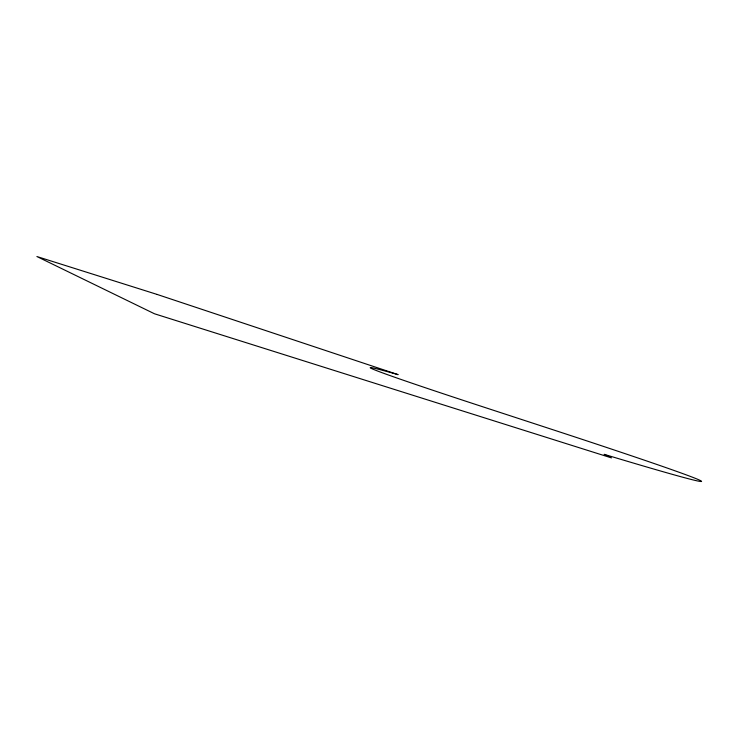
<?xml version="1.0" encoding="UTF-8"?>
<svg xmlns="http://www.w3.org/2000/svg" width="738" height="738" viewBox="0 0 738 738"><rect width="100%" height="100%" fill="white"/><g stroke="black" fill="none" stroke-linecap="round" stroke-linejoin="round"><path stroke-width="1.11" d="M157.166 294.453L36.9 256.529L154.473 313.77L611.479 457.901L604.127 454.322A317.774 4.991 17.6 0 0 551 429.101L483.63 407.062A239.306 3.755 17.6 0 1 398.133 374.655L157.166 294.453"/></g></svg>
